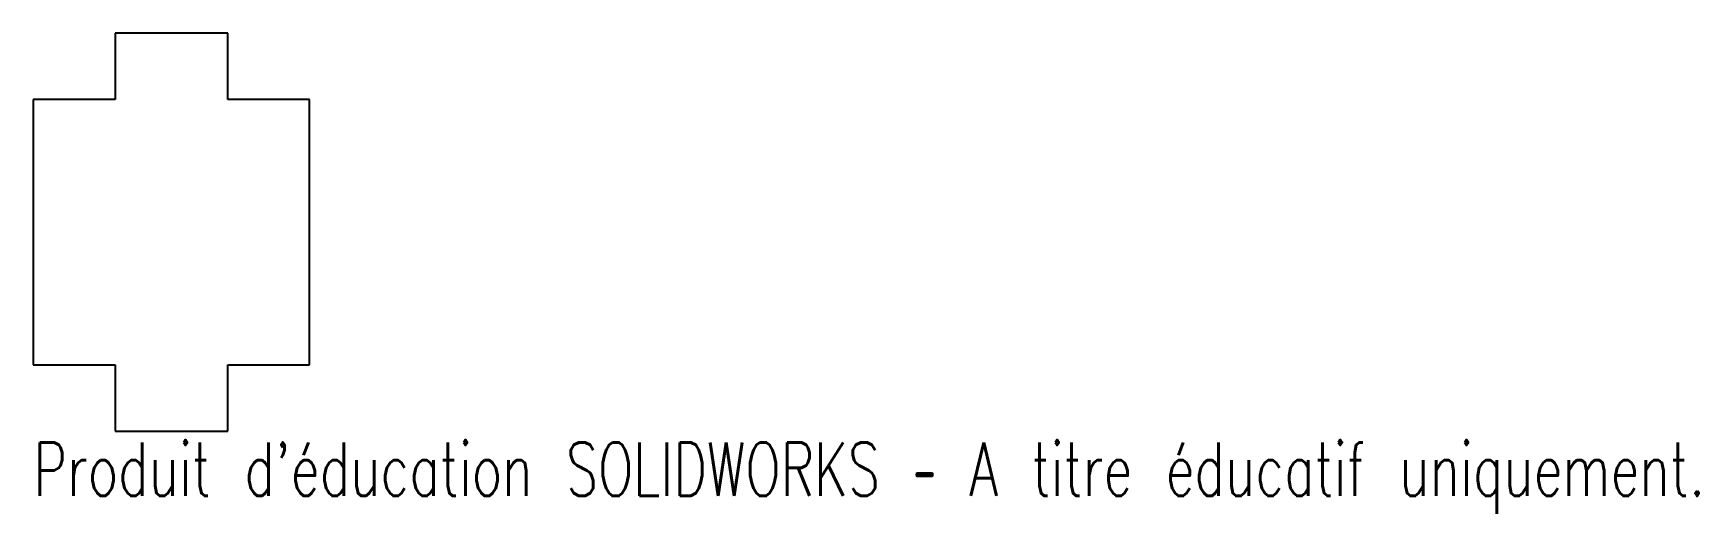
# Model space of a CAD drawing. Header units: millimetres. Extents: x -7 to 143, y -7 to 36.
import ezdxf

# ---------------------------------------------------------------- set-up
doc = ezdxf.new("R2010")
doc.units = ezdxf.units.MM
doc.styles.add('SLDTEXTSTYLE0', font='TXT', dxfattribs={"width": 0.7, "bigfont": 'bigfont'})

msp = doc.modelspace()

# ---------------------------------------------------------------- linework, layer by layer
at = {"color": 7, "linetype": 'Continuous', "lineweight": 25}
for p, q in [((10.2, 36), (0, 36)), ((0, 36), (0, 30)), ((10.2, 30), (10.2, 36)), ((0, 30), (-7.4, 30)), ((-7.4, 30), (-7.4, 6)), ((17.6, 30), (10.2, 30)), ((17.6, 6), (17.6, 30)), ((-7.4, 6), (0, 6)), ((0, 6), (0, 0)), ((10.2, 0), (10.2, 6)), ((10.2, 6), (17.6, 6)), ((0, 0), (10.2, 0))]:
    msp.add_line(p, q, dxfattribs=at)

# ---------------------------------------------------------------- texts
at = {"color": 7, "linetype": 'Continuous', "insert": (-7.4, -1.02), "char_height": 4.8336, "attachment_point": 1, "style": 'SLDTEXTSTYLE0'}
msp.add_mtext("Produit d'éducation SOLIDWORKS – A titre éducatif uniquement.", dxfattribs=at)

doc.saveas('drawing.dxf')
